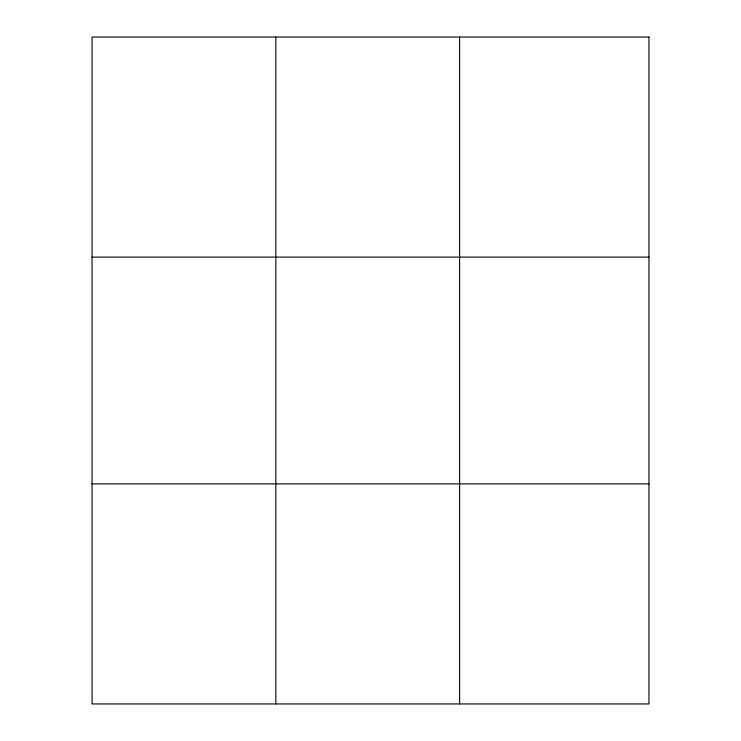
<?xml version="1.0" encoding="UTF-8"?>
<svg xmlns="http://www.w3.org/2000/svg" width="741" height="741" viewBox="0 0 741 741"><rect width="100%" height="100%" fill="white"/><g stroke="black" fill="none" stroke-linecap="round" stroke-linejoin="round"><path stroke-width="1.11" d="M275.828 703.95L275.828 37.05M459.605 703.95L459.605 37.05M92.051 257.127L648.949 257.127M92.051 483.873L648.949 483.873M648.949 37.05L648.949 703.95L92.051 703.95L92.051 37.05L648.949 37.05"/></g></svg>
